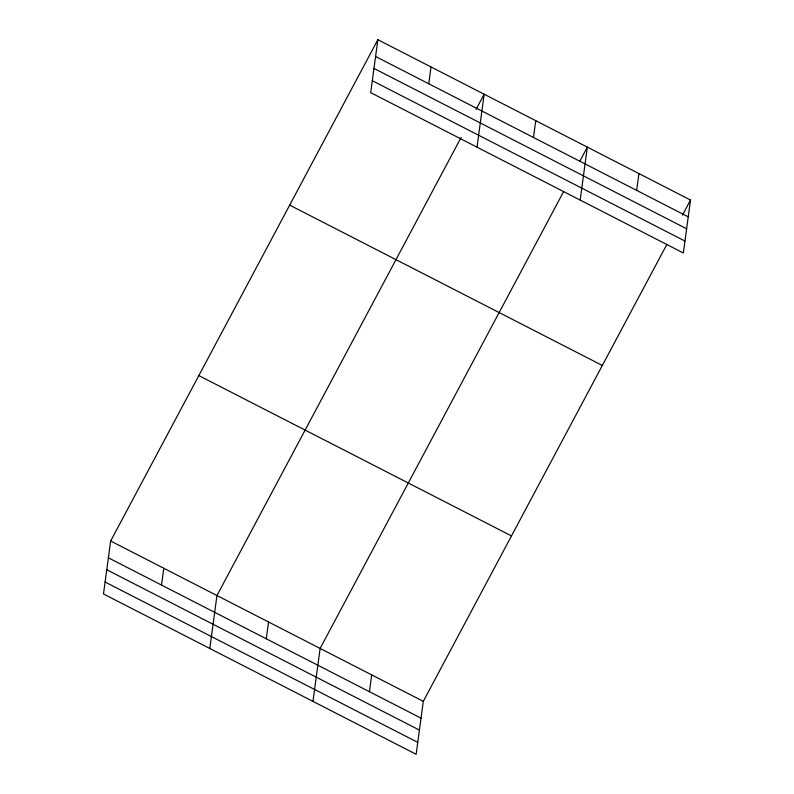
<?xml version="1.0" encoding="UTF-8"?>
<svg xmlns="http://www.w3.org/2000/svg" width="794" height="794" viewBox="0 0 794 794"><rect width="100%" height="100%" fill="white"/><g stroke="black" fill="none" stroke-linecap="round" stroke-linejoin="round"><path stroke-width="1.19" d="M377.855 39.7L370.699 92.65L683.346 252.988L690.512 200.038L377.855 39.7L110.654 541.012L103.488 593.962L416.145 754.3L423.301 701.35L666.881 244.363M161.529 585.069L163.802 568.266M209.795 648.48L216.951 595.53L461.106 137.461M266.268 638.783L268.541 621.98M312.965 701.39L320.121 648.44L563.7 191.453M428.74 83.757L431.013 66.954M369.438 691.693L371.711 674.89M477.005 147.168L484.161 94.218L476.092 109.354M533.479 137.471L535.751 120.668M580.176 200.078L587.332 147.128L579.838 161.182M636.649 190.381L638.922 173.578M682.443 215.174L690.512 200.038M375.592 56.503L688.239 216.841M373.974 68.433L686.621 228.771M372.317 80.72L684.964 241.058M289.681 205.13L602.328 365.468M198.828 375.582L511.475 535.91M110.654 541.012L423.301 701.35M108.381 557.815L421.028 718.153M106.763 569.745L419.411 730.083M105.106 582.032L417.753 742.37"/></g></svg>
